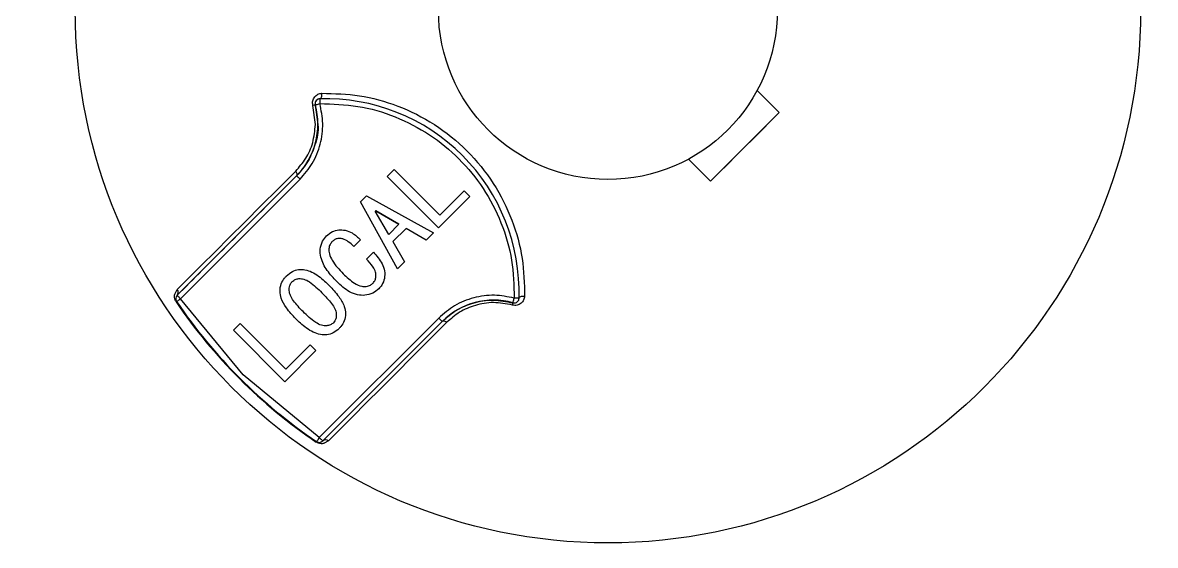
# Model space of a CAD drawing. Header units: millimetres. Extents: x 1953 to 4389, y 564 to 2287.
# Drawn here: x 2614.29 to 2661.08, y 1969.67 to 1991.25 of the extents above; entities that cross this region are included whole.
import ezdxf

# ---------------------------------------------------------------- set-up
doc = ezdxf.new("R2010")
doc.units = ezdxf.units.MM

msp = doc.modelspace()

# ---------------------------------------------------------------- linework, layer by layer
at = {"color": 7, "linetype": 'Continuous', "lineweight": 25}
for p, q in [((2644.625, 1988.445), (2645.538, 1987.532)), ((2644.625, 1988.445), (2644.625, 1988.445)), ((2626.385, 1987.046), (2626.284, 1987.829)), ((2626.37, 1987.904), (2626.37, 1987.904)), ((2626.377, 1987.85), (2626.486, 1987.043)), ((2626.564, 1988.104), (2626.57, 1987.904)), ((2642.71, 1984.703), (2645.538, 1987.532)), ((2642.71, 1984.703), (2641.797, 1985.617)), ((2641.797, 1985.617), (2641.797, 1985.617)), ((2641.797, 1985.617), (2642.71, 1984.703)), ((2629.349, 1984.902), (2629.635, 1985.187)), ((2629.635, 1985.187), (2631.52, 1983.301)), ((2620.676, 1979.993), (2625.608, 1984.925)), ((2620.817, 1979.851), (2625.75, 1984.784)), ((2625.608, 1984.925), (2625.608, 1984.925)), ((2631.471, 1982.78), (2629.349, 1984.902)), ((2631.471, 1982.78), (2629.349, 1984.902)), ((2642.71, 1984.703), (2642.71, 1984.703)), ((2628.245, 1983.847), (2628.493, 1984.095)), ((2628.493, 1984.095), (2631.26, 1982.569)), ((2632.761, 1984.071), (2631.471, 1982.78)), ((2632.761, 1984.071), (2631.471, 1982.78)), ((2631.52, 1983.301), (2632.525, 1984.306)), ((2632.525, 1984.306), (2632.761, 1984.071)), ((2629.771, 1981.081), (2628.245, 1983.847)), ((2629.771, 1981.081), (2628.245, 1983.847)), ((2628.878, 1983.487), (2628.853, 1983.463)), ((2628.878, 1983.487), (2628.853, 1983.463)), ((2629.411, 1982.507), (2628.853, 1983.463)), ((2628.853, 1983.463), (2628.853, 1983.463)), ((2628.878, 1983.487), (2629.833, 1982.929)), ((2628.878, 1983.487), (2628.878, 1983.487)), ((2629.833, 1982.929), (2628.878, 1983.487)), ((2629.833, 1982.929), (2629.411, 1982.507)), ((2630.131, 1982.756), (2629.585, 1982.21)), ((2630.131, 1982.756), (2629.585, 1982.21)), ((2629.833, 1982.929), (2629.833, 1982.929)), ((2630.962, 1982.272), (2630.131, 1982.756)), ((2630.131, 1982.756), (2630.131, 1982.756)), ((2630.962, 1982.272), (2630.131, 1982.756)), ((2631.471, 1982.78), (2631.471, 1982.78)), ((2627.079, 1982.21), (2627.079, 1982.21)), ((2628.245, 1982.284), (2627.972, 1982.011)), ((2628.245, 1982.284), (2627.972, 1982.011)), ((2629.585, 1982.21), (2630.069, 1981.379)), ((2629.585, 1982.21), (2629.585, 1982.21)), ((2631.26, 1982.569), (2630.962, 1982.272)), ((2631.26, 1982.569), (2630.962, 1982.272)), ((2630.962, 1982.272), (2630.962, 1982.272)), ((2627.972, 1982.011), (2627.972, 1982.011)), ((2628.493, 1981.49), (2628.779, 1981.776)), ((2626.972, 1981.672), (2626.972, 1981.672)), ((2630.069, 1981.379), (2629.771, 1981.081)), ((2630.069, 1981.379), (2629.771, 1981.081)), ((2628.88, 1980.908), (2628.88, 1980.908)), ((2629.771, 1981.081), (2629.771, 1981.081)), ((2625.429, 1980.56), (2625.429, 1980.56)), ((2627.265, 1980.56), (2627.265, 1980.56)), ((2620.573, 1980.037), (2620.679, 1980.229)), ((2620.676, 1979.993), (2620.676, 1979.993)), ((2625.326, 1980.058), (2625.326, 1980.058)), ((2626.657, 1980.101), (2626.657, 1980.101)), ((2629.002, 1980.262), (2629.002, 1980.262)), ((2634.8, 1980.098), (2634.8, 1980.098)), ((2620.617, 1979.852), (2620.617, 1979.852)), ((2620.651, 1979.74), (2620.631, 1979.726)), ((2623.406, 1976.713), (2620.817, 1979.851)), ((2625.578, 1979.022), (2625.578, 1979.022)), ((2631.477, 1979.056), (2626.545, 1974.124)), ((2627.218, 1979.361), (2627.218, 1979.361)), ((2622.998, 1978.55), (2623.283, 1978.835)), ((2625.119, 1976.429), (2622.998, 1978.55)), ((2625.119, 1976.429), (2622.998, 1978.55)), ((2623.283, 1978.835), (2625.169, 1976.95)), ((2631.619, 1978.915), (2626.686, 1973.982)), ((2627.365, 1978.625), (2627.365, 1978.625)), ((2626.409, 1977.719), (2625.119, 1976.429)), ((2626.409, 1977.719), (2625.119, 1976.429)), ((2625.169, 1976.95), (2626.174, 1977.955)), ((2626.174, 1977.955), (2626.409, 1977.719)), ((2626.545, 1974.124), (2623.406, 1976.713)), ((2625.119, 1976.429), (2625.119, 1976.429)), ((2626.419, 1973.938), (2626.433, 1973.958)), ((2626.922, 1973.986), (2626.744, 1973.888))]:
    msp.add_line(p, q, dxfattribs=at)
at = {"color": 7, "linetype": 'Continuous', "lineweight": 25, "flags": 128}
for points in [[(2626.564, 1988.104), (2626.585, 1988.109), (2626.604, 1988.122), (2626.621, 1988.144), (2626.636, 1988.173), (2626.647, 1988.208), (2626.654, 1988.248), (2626.656, 1988.289), (2626.655, 1988.332)], [(2626.377, 1987.85), (2626.381, 1987.851), (2626.392, 1987.854), (2626.41, 1987.859), (2626.434, 1987.866), (2626.463, 1987.874), (2626.496, 1987.883), (2626.532, 1987.893), (2626.57, 1987.904)], [(2645.538, 1987.532), (2645.185, 1987.179), (2644.832, 1986.825), (2644.478, 1986.471), (2644.124, 1986.117), (2643.77, 1985.763), (2643.416, 1985.41), (2643.063, 1985.056), (2642.71, 1984.703)], [(2620.679, 1980.229), (2621.162, 1980.711), (2621.684, 1981.233), (2622.245, 1981.794), (2622.843, 1982.393), (2623.477, 1983.026), (2624.144, 1983.694), (2624.843, 1984.393), (2625.572, 1985.121)], [(2625.608, 1984.925), (2625.62, 1984.942), (2625.627, 1984.962), (2625.63, 1984.985), (2625.627, 1985.01), (2625.62, 1985.037), (2625.608, 1985.066), (2625.592, 1985.094), (2625.572, 1985.121)], [(2625.608, 1984.925), (2625.611, 1984.923), (2625.619, 1984.915), (2625.632, 1984.902), (2625.65, 1984.884), (2625.671, 1984.863), (2625.695, 1984.838), (2625.722, 1984.812), (2625.75, 1984.784)], [(2620.676, 1979.993), (2620.678, 1979.99), (2620.686, 1979.982), (2620.699, 1979.969), (2620.717, 1979.951), (2620.738, 1979.93), (2620.763, 1979.906), (2620.789, 1979.879), (2620.817, 1979.851)], [(2634.543, 1979.684), (2634.544, 1979.688), (2634.547, 1979.699), (2634.552, 1979.717), (2634.559, 1979.741), (2634.567, 1979.77), (2634.576, 1979.803), (2634.586, 1979.839), (2634.597, 1979.877)], [(2634.797, 1979.871), (2634.793, 1979.871), (2634.781, 1979.871), (2634.763, 1979.872), (2634.738, 1979.873), (2634.708, 1979.874), (2634.673, 1979.875), (2634.636, 1979.876), (2634.597, 1979.877)], [(2634.797, 1979.871), (2634.802, 1979.892), (2634.816, 1979.911), (2634.837, 1979.928), (2634.867, 1979.943), (2634.901, 1979.953), (2634.941, 1979.96), (2634.982, 1979.963), (2635.025, 1979.962)], [(2620.651, 1979.739), (2620.654, 1979.742), (2620.664, 1979.748), (2620.679, 1979.758), (2620.7, 1979.772), (2620.725, 1979.789), (2620.754, 1979.809), (2620.785, 1979.83), (2620.817, 1979.851)], [(2631.619, 1978.915), (2631.616, 1978.918), (2631.608, 1978.926), (2631.595, 1978.939), (2631.577, 1978.956), (2631.556, 1978.978), (2631.531, 1979.002), (2631.505, 1979.029), (2631.477, 1979.056)], [(2631.619, 1978.915), (2631.635, 1978.927), (2631.655, 1978.934), (2631.678, 1978.937), (2631.703, 1978.934), (2631.731, 1978.927), (2631.759, 1978.915), (2631.787, 1978.899), (2631.814, 1978.879)], [(2631.814, 1978.879), (2631.086, 1978.15), (2630.387, 1977.451), (2629.719, 1976.784), (2629.086, 1976.15), (2628.487, 1975.552), (2627.926, 1974.991), (2627.404, 1974.469), (2626.922, 1973.986)], [(2626.545, 1974.124), (2626.523, 1974.092), (2626.502, 1974.06), (2626.482, 1974.032), (2626.465, 1974.007), (2626.451, 1973.986), (2626.441, 1973.971), (2626.435, 1973.961), (2626.433, 1973.958)], [(2626.686, 1973.982), (2626.683, 1973.985), (2626.675, 1973.993), (2626.662, 1974.006), (2626.645, 1974.024), (2626.623, 1974.045), (2626.599, 1974.07), (2626.572, 1974.096), (2626.545, 1974.124)]]:
    msp.add_lwpolyline(points, dxfattribs=at)
at = {"color": 7, "linetype": 'Continuous', "lineweight": 25}
for radius in [22, 7]:
    msp.add_circle((2638.467, 1991.774), radius, dxfattribs=at)
for centre, radius, start, end in [((2605.468, 2028.98), 91.48, 295.79271, 180), ((2605.468, 2028.98), 91.48, 180, 290.22656), ((2605.468, 2028.98), 91.441, 295.84596, 351.20762), ((2605.468, 2028.98), 90.976, 296.50811, 351.20762), ((2605.468, 2028.98), 86.42, 299.88973, 350.7957), ((2623.487, 1987.047), 3, 315, 15.531), ((2626.484, 1987.17), 0.688, 98.909, 106.876), ((2626.57, 1987.904), 0.2, 135, 195.531), ((2626.57, 1987.904), 0.2, 91.6906, 135), ((2626.8, 1980.107), 8, 358.3094, 91.6906), ((2620.817, 1979.851), 0.2, 135, 214.039), ((2620.539, 1980.113), 0.182, 318.6226, 39.5362), ((2634.597, 1979.877), 0.2, 315, 358.3094), ((2638.467, 1991.774), 21.524, 214.039, 235.961), ((2638.467, 1991.774), 21.5, 214.039, 235.961), ((2633.74, 1976.794), 3, 74.469, 135), ((2633.863, 1979.791), 0.689, 343.1243, 351.0894), ((2634.597, 1979.877), 0.2, 254.469, 315), ((2626.545, 1974.124), 0.2, 235.961, 315), ((2626.806, 1973.846), 0.182, 50.5221, 130.0859)]:
    msp.add_arc(centre, radius, start, end, dxfattribs=at)
for points in [[(2699.208, 2028.98), (2699.121, 2025.913), (2698.947, 2019.777), (2697.544, 2010.663), (2695.319, 2001.725), (2692.211, 1993.05), (2688.273, 1984.72), (2683.535, 1976.817), (2678.047, 1969.416), (2671.859, 1962.589), (2665.032, 1956.402), (2657.631, 1950.913), (2649.728, 1946.176), (2641.398, 1942.237), (2632.723, 1939.129), (2623.785, 1936.904), (2614.671, 1935.501), (2608.535, 1935.327), (2605.468, 1935.24)], [(2703.141, 2018.191), (2702.617, 2014.539), (2701.569, 2007.236), (2698.45, 1996.593), (2694.242, 1986.35), (2688.886, 1976.649), (2682.482, 1967.61), (2675.1, 1959.348), (2666.838, 1951.967), (2657.799, 1945.562), (2648.098, 1940.207), (2637.855, 1935.999), (2627.212, 1932.879), (2619.909, 1931.831), (2616.257, 1931.307)], [(2702.939, 2011.648), (2702.252, 2008.354), (2700.88, 2001.766), (2697.559, 1992.213), (2693.355, 1983.03), (2688.219, 1974.327), (2682.23, 1966.19), (2675.443, 1958.706), (2667.929, 1951.95), (2659.767, 1945.996), (2651.042, 1940.897), (2641.841, 1936.733), (2632.274, 1933.453), (2625.68, 1932.109), (2622.383, 1931.436)], [(2625.608, 1984.925), (2624.644, 1983.961), (2622.715, 1982.032), (2621.355, 1980.673), (2620.676, 1979.993)]]:
    msp.add_open_spline(points, degree=3, dxfattribs=at)
for points, knots in [([(2647.752, 1954.908), (2649.93, 1956.182), (2654.915, 1959.096), (2661.98, 1964.75), (2668.944, 1971.582), (2675.063, 1979.192), (2680.286, 1987.44), (2684.514, 1996.235), (2687.791, 2005.443), (2689.066, 2011.818), (2689.704, 2015.006)], [0, 0, 0, 0, 0.099849, 0.228442, 0.357035, 0.485628, 0.614221, 0.742814, 0.871407, 1, 1, 1, 1]), ([(2626.284, 1987.829), (2626.277, 1987.861), (2626.264, 1987.925), (2626.276, 1988.021), (2626.306, 1988.11), (2626.37, 1988.21), (2626.485, 1988.305), (2626.598, 1988.323), (2626.655, 1988.332)], [0, 0, 0, 0, 0.123692, 0.250213, 0.373441, 0.501044, 0.749966, 1, 1, 1, 1]), ([(2626.655, 1988.332), (2627.17, 1988.319), (2628.198, 1988.295), (2629.795, 1987.859), (2631.324, 1987.097), (2632.689, 1985.998), (2633.788, 1984.634), (2634.551, 1983.104), (2634.988, 1981.507), (2635.012, 1980.477), (2635.025, 1979.962)], [0, 0, 0, 0, 0.125198, 0.2499957, 0.3751716, 0.4997698, 0.6246825, 0.749695, 0.8746376, 1, 1, 1, 1]), ([(2625.75, 1984.784), (2625.931, 1984.995), (2626.299, 1985.423), (2626.615, 1986.224), (2626.734, 1987.077), (2626.624, 1987.631), (2626.57, 1987.904)], [0, 0, 0, 0, 0.245589, 0.5, 0.754411, 1, 1, 1, 1]), ([(2626.564, 1988.104), (2626.555, 1988.103), (2626.529, 1988.101), (2626.478, 1988.085), (2626.428, 1988.05), (2626.391, 1987.999), (2626.373, 1987.949), (2626.367, 1987.899), (2626.374, 1987.866), (2626.377, 1987.85)], [0, 0, 0, 0, 0.0858052, 0.25106, 0.5005164, 0.655876, 0.7885052, 0.9015382, 1, 1, 1, 1]), ([(2626.57, 1987.904), (2627.095, 1987.888), (2628.155, 1987.858), (2629.699, 1987.404), (2631.12, 1986.667), (2632.353, 1985.66), (2633.36, 1984.427), (2634.097, 1983.006), (2634.551, 1981.462), (2634.582, 1980.402), (2634.597, 1979.877)], [0, 0, 0, 0, 0.123694, 0.25, 0.376306, 0.5, 0.623694, 0.75, 0.876306, 1, 1, 1, 1]), ([(2625.572, 1985.121), (2625.717, 1985.288), (2626.007, 1985.622), (2626.31, 1986.281), (2626.36, 1986.791), (2626.385, 1987.046)], [0, 0, 0, 0, 0.33293, 0.666707, 1, 1, 1, 1]), ([(2626.486, 1987.043), (2626.486, 1987.041), (2626.525, 1986.751), (2626.386, 1986.214), (2626.098, 1985.486), (2625.778, 1985.12), (2625.608, 1984.925)], [0, 0, 0, 0, 0.002694, 0.341482, 0.651018, 1, 1, 1, 1]), ([(2626.843, 1982.445), (2626.922, 1982.511), (2627.069, 1982.635), (2627.348, 1982.705), (2627.631, 1982.691), (2627.954, 1982.562), (2628.137, 1982.388), (2628.245, 1982.284)], [0, 0, 0, 0, 0.1906015, 0.3593498, 0.5272198, 0.7195567, 1, 1, 1, 1]), ([(2627.265, 1980.56), (2627.128, 1980.706), (2626.853, 1981.001), (2626.607, 1981.471), (2626.569, 1981.902), (2626.65, 1982.219), (2626.783, 1982.375), (2626.843, 1982.445)], [0, 0, 0, 0, 0.278953, 0.561275, 0.716356, 0.872487, 1, 1, 1, 1]), ([(2627.079, 1982.21), (2627.046, 1982.171), (2626.975, 1982.086), (2626.93, 1981.905), (2626.956, 1981.676), (2627.135, 1981.302), (2627.371, 1981.057), (2627.538, 1980.882)], [0, 0, 0, 0, 0.097252, 0.212876, 0.346268, 0.536623, 1, 1, 1, 1]), ([(2627.972, 1982.011), (2627.899, 1982.08), (2627.765, 1982.206), (2627.558, 1982.32), (2627.379, 1982.354), (2627.241, 1982.328), (2627.143, 1982.269), (2627.096, 1982.225), (2627.079, 1982.21)], [0, 0, 0, 0, 0.29136, 0.535096, 0.673308, 0.812563, 0.935255, 1, 1, 1, 1]), ([(2627.972, 1982.011), (2627.899, 1982.08), (2627.765, 1982.206), (2627.558, 1982.32), (2627.379, 1982.354), (2627.241, 1982.328), (2627.143, 1982.269), (2627.096, 1982.225), (2627.079, 1982.21)], [0, 0, 0, 0, 0.29136, 0.535096, 0.673308, 0.812563, 0.935255, 1, 1, 1, 1]), ([(2628.779, 1981.776), (2628.913, 1981.623), (2629.115, 1981.393), (2629.262, 1981.002), (2629.25, 1980.691), (2629.155, 1980.434), (2629.046, 1980.312), (2629.002, 1980.262)], [0, 0, 0, 0, 0.351866, 0.532632, 0.714759, 0.884894, 1, 1, 1, 1]), ([(2628.766, 1980.498), (2628.798, 1980.538), (2628.86, 1980.616), (2628.892, 1980.779), (2628.882, 1980.969), (2628.744, 1981.225), (2628.592, 1981.385), (2628.493, 1981.49)], [0, 0, 0, 0, 0.132852, 0.257107, 0.423406, 0.622223, 1, 1, 1, 1]), ([(2625.578, 1979.022), (2625.441, 1979.168), (2625.201, 1979.423), (2624.97, 1979.818), (2624.905, 1980.168), (2624.955, 1980.464), (2625.075, 1980.67), (2625.166, 1980.767), (2625.194, 1980.796)], [0, 0, 0, 0, 0.29336, 0.511467, 0.658407, 0.805673, 0.942273, 1, 1, 1, 1]), ([(2625.194, 1980.796), (2625.271, 1980.862), (2625.415, 1980.987), (2625.689, 1981.069), (2625.967, 1981.061), (2626.351, 1980.921), (2626.675, 1980.671), (2626.893, 1980.459), (2626.955, 1980.399)], [0, 0, 0, 0, 0.148277, 0.278554, 0.408484, 0.552088, 0.872274, 1, 1, 1, 1]), ([(2627.538, 1980.882), (2627.684, 1980.743), (2627.908, 1980.527), (2628.253, 1980.363), (2628.488, 1980.351), (2628.654, 1980.4), (2628.734, 1980.469), (2628.766, 1980.498)], [0, 0, 0, 0, 0.421141, 0.650944, 0.779664, 0.909635, 1, 1, 1, 1]), ([(2625.876, 1979.319), (2625.737, 1979.464), (2625.542, 1979.669), (2625.348, 1979.966), (2625.292, 1980.185), (2625.309, 1980.377), (2625.373, 1980.5), (2625.418, 1980.548), (2625.429, 1980.56)], [0, 0, 0, 0, 0.4112408, 0.5793857, 0.7227485, 0.8660035, 0.96618, 1, 1, 1, 1]), ([(2625.429, 1980.56), (2625.469, 1980.592), (2625.549, 1980.657), (2625.72, 1980.692), (2625.928, 1980.671), (2626.268, 1980.479), (2626.493, 1980.26), (2626.657, 1980.101)], [0, 0, 0, 0, 0.104522, 0.209348, 0.351191, 0.528915, 1, 1, 1, 1]), ([(2625.429, 1980.56), (2625.469, 1980.592), (2625.549, 1980.657), (2625.72, 1980.692), (2625.928, 1980.671), (2626.268, 1980.479), (2626.493, 1980.26), (2626.657, 1980.101)], [0, 0, 0, 0, 0.104522, 0.209348, 0.351191, 0.528915, 1, 1, 1, 1]), ([(2626.955, 1980.399), (2627.092, 1980.253), (2627.338, 1979.991), (2627.577, 1979.59), (2627.644, 1979.232), (2627.595, 1978.94), (2627.476, 1978.743), (2627.39, 1978.652), (2627.365, 1978.625)], [0, 0, 0, 0, 0.292886, 0.524338, 0.670134, 0.816655, 0.945975, 1, 1, 1, 1]), ([(2629.002, 1980.262), (2628.924, 1980.197), (2628.758, 1980.058), (2628.441, 1979.982), (2628.107, 1979.998), (2627.688, 1980.172), (2627.434, 1980.405), (2627.265, 1980.56)], [0, 0, 0, 0, 0.153253, 0.324924, 0.478859, 0.655839, 1, 1, 1, 1]), ([(2629.002, 1980.262), (2628.924, 1980.197), (2628.758, 1980.058), (2628.441, 1979.982), (2628.107, 1979.998), (2627.688, 1980.172), (2627.434, 1980.405), (2627.265, 1980.56)], [0, 0, 0, 0, 0.153253, 0.324924, 0.478859, 0.655839, 1, 1, 1, 1]), ([(2620.631, 1979.726), (2620.623, 1979.739), (2620.606, 1979.766), (2620.58, 1979.826), (2620.557, 1979.927), (2620.567, 1979.994), (2620.573, 1980.037)], [0, 0, 0, 0, 0.115228, 0.233758, 0.501873, 1, 1, 1, 1]), ([(2626.657, 1980.101), (2626.796, 1979.956), (2626.994, 1979.75), (2627.192, 1979.452), (2627.254, 1979.245), (2627.249, 1979.072), (2627.201, 1978.943), (2627.151, 1978.885), (2627.129, 1978.86)], [0, 0, 0, 0, 0.409684, 0.583644, 0.725379, 0.843759, 0.932231, 1, 1, 1, 1]), ([(2634.597, 1979.877), (2634.324, 1979.931), (2633.77, 1980.041), (2632.917, 1979.921), (2632.116, 1979.606), (2631.688, 1979.238), (2631.477, 1979.056)], [0, 0, 0, 0, 0.245589, 0.5, 0.754411, 1, 1, 1, 1]), ([(2635.025, 1979.962), (2635.016, 1979.905), (2634.999, 1979.792), (2634.903, 1979.678), (2634.803, 1979.613), (2634.715, 1979.583), (2634.619, 1979.571), (2634.554, 1979.584), (2634.522, 1979.591)], [0, 0, 0, 0, 0.249602, 0.498296, 0.625589, 0.748629, 0.875722, 1, 1, 1, 1]), ([(2631.619, 1978.915), (2631.813, 1979.084), (2632.179, 1979.401), (2632.906, 1979.707), (2633.71, 1979.844), (2634.271, 1979.737), (2634.543, 1979.684)], [0, 0, 0, 0, 0.265019, 0.500067, 0.757342, 1, 1, 1, 1]), ([(2634.522, 1979.591), (2634.259, 1979.64), (2633.734, 1979.739), (2632.975, 1979.604), (2632.314, 1979.317), (2631.981, 1979.025), (2631.814, 1978.879)], [0, 0, 0, 0, 0.249812, 0.499845, 0.75024, 1, 1, 1, 1]), ([(2627.365, 1978.625), (2627.287, 1978.558), (2627.141, 1978.432), (2626.863, 1978.351), (2626.575, 1978.359), (2626.184, 1978.5), (2625.857, 1978.751), (2625.64, 1978.962), (2625.578, 1979.022)], [0, 0, 0, 0, 0.146535, 0.278399, 0.409738, 0.559567, 0.875154, 1, 1, 1, 1]), ([(2627.365, 1978.625), (2627.287, 1978.558), (2627.141, 1978.432), (2626.863, 1978.351), (2626.575, 1978.359), (2626.184, 1978.5), (2625.857, 1978.751), (2625.64, 1978.962), (2625.578, 1979.022)], [0, 0, 0, 0, 0.146535, 0.278399, 0.409738, 0.559567, 0.875154, 1, 1, 1, 1]), ([(2627.129, 1978.86), (2627.089, 1978.828), (2627.008, 1978.762), (2626.831, 1978.728), (2626.615, 1978.748), (2626.268, 1978.939), (2626.04, 1979.16), (2625.876, 1979.319)], [0, 0, 0, 0, 0.102727, 0.209545, 0.355438, 0.53569, 1, 1, 1, 1]), ([(2626.744, 1973.888), (2626.739, 1973.885), (2626.704, 1973.864), (2626.618, 1973.866), (2626.52, 1973.886), (2626.459, 1973.913), (2626.432, 1973.93), (2626.419, 1973.938)], [0, 0, 0, 0, 0.064166, 0.529622, 0.780974, 0.892035, 1, 1, 1, 1])]:
    msp.add_open_spline(points, degree=3, knots=knots, dxfattribs=at)

doc.saveas('drawing.dxf')
